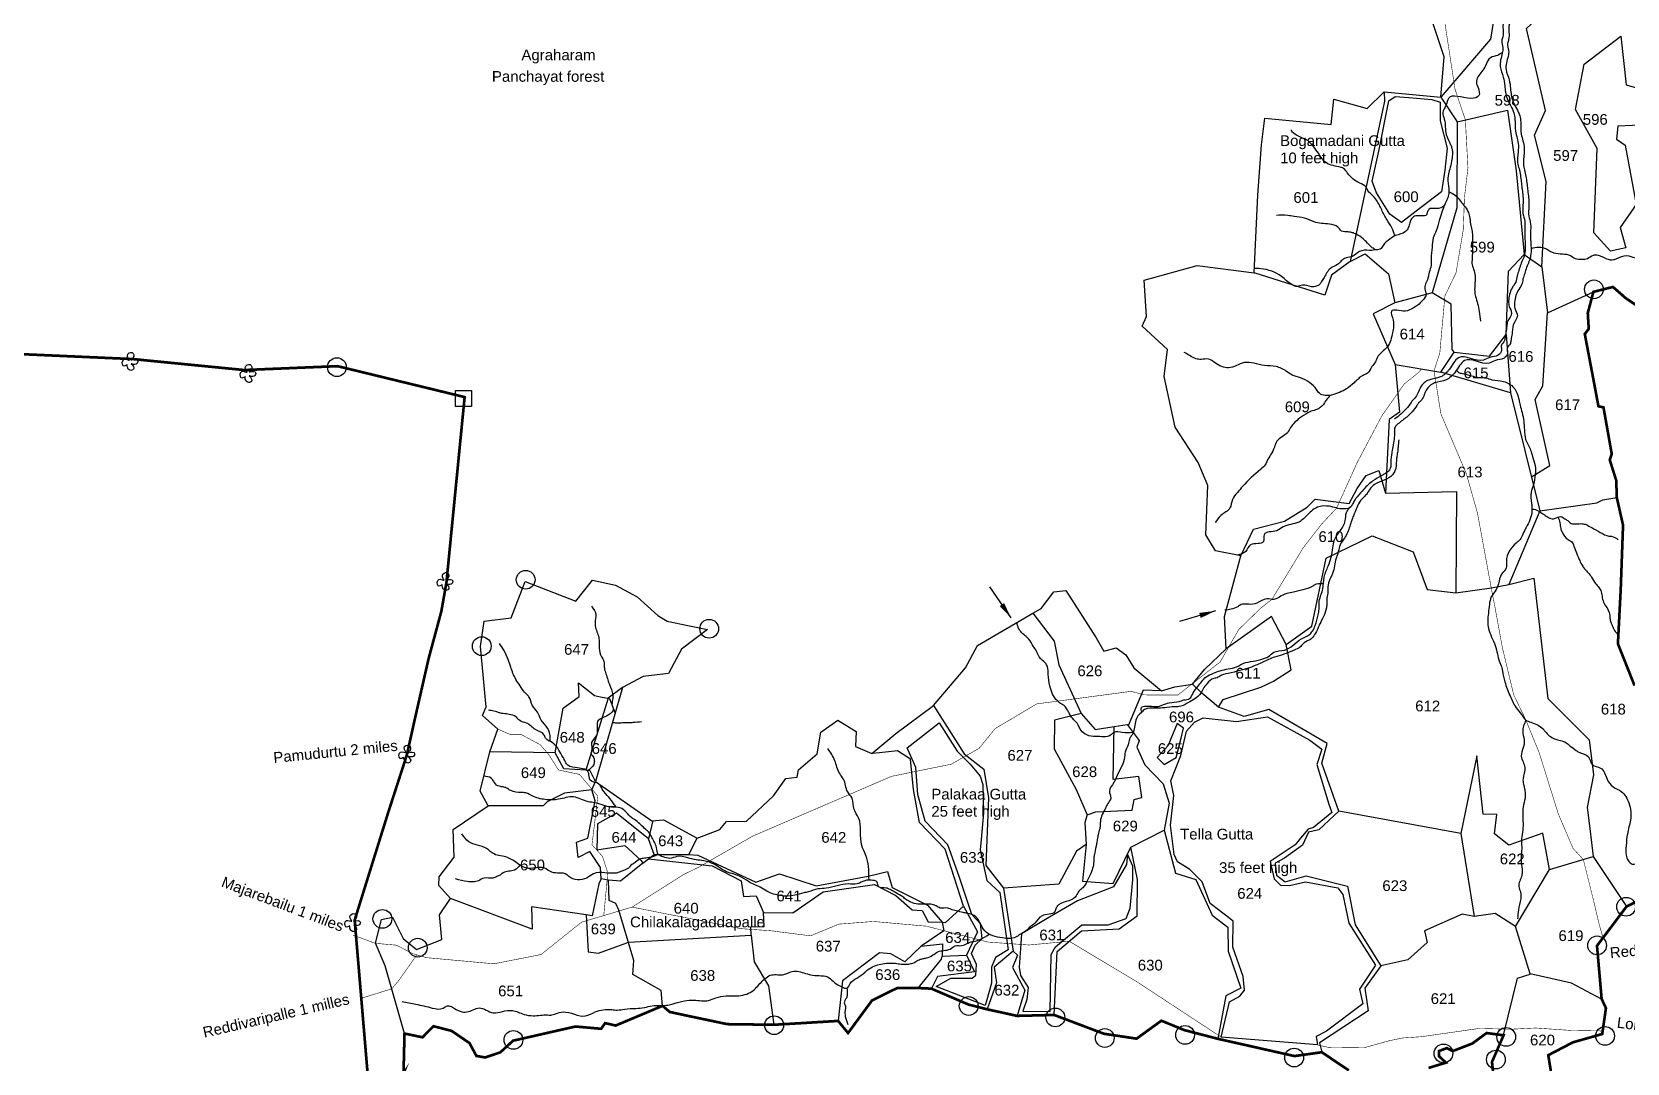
# Model space of a CAD drawing. Header units: feet. Extents: x 814082 to 825211, y 1573861 to 1581762.
# Drawn here: x 820739 to 823715, y 1575127 to 1577051 of the extents above; entities that cross this region are included whole.
import ezdxf
from ezdxf.enums import TextEntityAlignment as Align

# ---------------------------------------------------------------- set-up
doc = ezdxf.new("R2010")
doc.units = ezdxf.units.FT
doc.header["$LTSCALE"] = 15
doc.header["$MEASUREMENT"] = 0
doc.linetypes.add('HIDDEN2', pattern=[0.1875, 0.125, -0.0625])
for name, color, linetype in [('HILL', 223, 'Continuous'), ('PLOT', 7, 'Continuous'), ('PLOT NO', 7, 'Continuous'), ('ROADS', 6, 'HIDDEN2'), ('TANKS-STREAM', 4, 'Continuous'), ('VILLAGE STONES', 240, 'Continuous')]:
    doc.layers.add(name, color=color, linetype=linetype)
doc.layers.add('VILLAGE BOUNDRY', color=5, linetype='HIDDEN2', lineweight=100)
doc.styles.get("Standard").update_dxf_attribs({"font": 'arial.ttf'})
doc.linetypes.add('DOTS', pattern='A,1e-06,-3,["●",Standard,S=3,R=0,X=-1.25,Y=-1.25],-3', length=6.000001)
doc.dimstyles.get("Standard").update_dxf_attribs({"dimtxt": 0.18, "dimasz": 0.18, "dimexe": 0.18, "dimexo": 0.0625, "dimgap": 0.09, "dimtad": 0, "dimtih": 1, "dimtoh": 1, "dimdec": 4, "dimzin": 0, "dimdsep": 46, "dimtxsty": 'Standard', "dimcen": 0.09, "dimadec": 0, "dimazin": 0, "dimtfac": 1, "dimtdec": 4, "dimtofl": 0, "dimtmove": 0, "dimatfit": 3, "dimfxl": 1, "dimtolj": 1, "dimtzin": 0, "dimarcsym": 0})

msp = doc.modelspace()

# ---------------------------------------------------------------- linework, layer by layer
at = {"layer": 'HILL', "lineweight": -2}
for points in [[(823251.6, 1576828.4), (823270.5, 1576922.6), (823282.2, 1576930.9), (823307.7, 1576928.6), (823350.5, 1576924.7), (823366.2, 1576919.9), (823366, 1576885.2), (823379, 1576834.2), (823375, 1576792.9), (823368.7, 1576752.8), (823321.7, 1576716.9), (823294.1, 1576695.7), (823272.5, 1576711.3), (823247.5, 1576751), (823239.1, 1576772.6), (823251.6, 1576828.4)], [(822371.9, 1575715.2), (822431.7, 1575761.9), (822464.9, 1575709.2), (822489.4, 1575684.9), (822507.7, 1575662.2), (822512.6, 1575646.5), (822514.3, 1575593.8), (822509.9, 1575543.9), (822507.7, 1575524.7), (822520.6, 1575467.8), (822544.3, 1575445.2), (822554, 1575381.1), (822559.9, 1575338.2), (822536.6, 1575323.8), (822529.2, 1575306.1), (822529.2, 1575275.9), (822520.3, 1575245.2), (822517.2, 1575234.6), (822425.9, 1575270.1), (822453.1, 1575285.2), (822493, 1575285.2), (822499.7, 1575291.2), (822500.8, 1575310.8), (822491.9, 1575331.6), (822498.6, 1575347.1), (822511.8, 1575359.6), (822508.5, 1575386.9), (822492.4, 1575404.3), (822468.4, 1575474.8), (822447.3, 1575534.4), (822405, 1575578.3), (822391.3, 1575628.1), (822388.1, 1575678.5), (822371.9, 1575715.2)], [(822893, 1575746.1), (822907.5, 1575763.1), (822923.9, 1575771.2), (822986.4, 1575764.4), (823043.7, 1575773.3), (823123.3, 1575729.7), (823145.3, 1575713), (823136.3, 1575683.9), (823158.3, 1575609.9), (823163.9, 1575594.8), (823129.8, 1575566.6), (823119.6, 1575563.2), (823105.7, 1575546.5), (823095.8, 1575534.1), (823048.7, 1575502.8), (823056.4, 1575471), (823068.2, 1575458.9), (823084.9, 1575458), (823114.6, 1575465.1), (823175.4, 1575453.8), (823184.6, 1575441.7), (823195.5, 1575388.1), (823245.6, 1575309.9), (823215.9, 1575264.8), (823222.1, 1575237.7), (823154.3, 1575186.2), (823134.5, 1575176.4), (823137, 1575160.9), (822957.5, 1575175.4), (822973.4, 1575241.1), (822992.6, 1575251.6), (823001.3, 1575263.2), (822998.8, 1575288.8), (822979.3, 1575343.1), (822979.9, 1575391.6), (822965.7, 1575402.8), (822937.3, 1575425), (822921.8, 1575464.9), (822899.3, 1575488.2), (822875.8, 1575502.4), (822870.1, 1575516.3), (822862.8, 1575571.1), (822869, 1575626), (822863.7, 1575653.9), (822882.1, 1575700.8), (822893, 1575746.1)], [(822782.8, 1575516.9), (822781.1, 1575497.2), (822756.9, 1575456), (822689.3, 1575429.6), (822633.1, 1575396.5), (822585, 1575368.3), (822583.7, 1575349.7), (822580.4, 1575306), (822583, 1575290.1), (822597.6, 1575267.7), (822595.2, 1575245.4), (822587.6, 1575223.9), (822638.5, 1575223), (822640.4, 1575329.4), (822648.5, 1575343.8), (822697.3, 1575384.7), (822747, 1575384.7), (822780.1, 1575396.7), (822787.8, 1575416.1), (822792.7, 1575468.8), (822792.7, 1575494.3), (822782.8, 1575516.9)]]:
    msp.add_lwpolyline(points, dxfattribs=at)
at = {"layer": 'PLOT', "lineweight": -2}
for points in [[(823367.7, 1576929.3), (823373.9, 1577004.4), (823324.4, 1577152.9)], [(823556.1, 1576612.9), (823564.2, 1576772.2), (823542, 1576858.6), (823562.9, 1576904.2), (823527, 1577057.2), (823595.6, 1577121.3), (823481.1, 1577169.5), (823460.3, 1577037.6), (823367.7, 1576929.3)], [(823738.8, 1576876.9), (823697.8, 1576875), (823695, 1576851), (823711.6, 1576839.7), (823732, 1576729.2), (823702.1, 1576686.3), (823712.8, 1576648.5), (823684, 1576642.1), (823653.1, 1576676.4), (823658.8, 1576833.5), (823618.4, 1576906.4), (823634.6, 1576990.7), (823703.5, 1577042.9), (823713.5, 1576952.3), (823747.5, 1576942.4)], [(822994.4, 1576073.5), (822947.1, 1576082.6), (822928.9, 1576112.6), (822932.9, 1576204.8), (822914.7, 1576247.8), (822872, 1576313.7), (822851.4, 1576408), (822857.3, 1576458.8), (822810.3, 1576502), (822818, 1576520.1), (822814, 1576587.6), (822912.5, 1576615.1), (823019.1, 1576601.3), (823025.8, 1576746.2), (823032.6, 1576840.2), (823038.9, 1576890.1), (823162.5, 1576878.1), (823167.6, 1576925.6), (823230, 1576908.2), (823261.9, 1576939.2), (823367.7, 1576929.3), (823398.1, 1576883.5), (823492.1, 1576905), (823508.2, 1576791.6), (823522.9, 1576635.6), (823556.1, 1576612.9), (823566.7, 1576527), (823652.1, 1576566.1)], [(823261.9, 1576939.2), (823262.4, 1576921.8), (823198.5, 1576622.4), (823163.4, 1576596.9), (823151.1, 1576559.9), (823019.1, 1576601.3)], [(823398.1, 1576883.5), (823397.3, 1576722.7), (823351, 1576564.4)], [(823198.5, 1576622.4), (823226.5, 1576637.3), (823269.8, 1576599.5), (823281.7, 1576545.3), (823241.1, 1576524.9), (823282, 1576430.5), (823290.2, 1576341.6), (823270.8, 1576328.1), (823264.1, 1576190.3)], [(823489.1, 1576486.4), (823493.7, 1576604.7), (823522.9, 1576635.6)], [(823282, 1576430.5), (823367.5, 1576416.4), (823392.2, 1576453.8), (823388.4, 1576458.8), (823386.7, 1576543.1), (823351, 1576564.4), (823281.7, 1576545.3)], [(823536.5, 1576221), (823570.8, 1576242.3), (823543.5, 1576365.1), (823557.8, 1576390.7), (823566.7, 1576527)], [(823392.2, 1576453.8), (823458.3, 1576446.2), (823489.1, 1576486.4), (823497.2, 1576377.5), (823367.5, 1576416.4)], [(823497.2, 1576377.5), (823552.4, 1576157.7), (823658.6, 1576172.4), (823669.4, 1576178.2), (823695.8, 1576182.1)], [(822846.4, 1575821.5), (822871.3, 1575829.1), (822903.9, 1575833.8), (822926.4, 1575861.4), (822966.9, 1575900.2), (822963.8, 1575960), (822994.4, 1576073.5), (823017.6, 1576123.5), (823075.8, 1576138.2), (823118, 1576164), (823132.8, 1576179.2), (823196.2, 1576171.3), (823211.6, 1576198.9), (823227.9, 1576223.5), (823251.7, 1576232.8), (823264.1, 1576190.3), (823396.9, 1576193.8), (823395.7, 1576004.4), (823462.2, 1576013.9), (823494.6, 1576019.9), (823540.7, 1576031.8), (823566.8, 1575807.2), (823644.4, 1575729.9), (823652.4, 1575665), (823640.7, 1575603.8), (823645.4, 1575564.5), (823651.9, 1575512.6), (823714, 1575419.2)], [(823552.4, 1576157.7), (823494.6, 1576019.9)], [(823079.1, 1575908), (823126.7, 1575942.2), (823153.2, 1576069.1), (823239.1, 1576111.1), (823315.5, 1576081.1), (823341.9, 1576010.9), (823395.7, 1576004.4)], [(821433.8, 1575182.1), (821398, 1575308.5), (821379.6, 1575350.4), (821390.6, 1575394.9), (821411.3, 1575399.3), (821431.5, 1575359.3), (821456.2, 1575339.1), (821503.3, 1575357.3), (821498.9, 1575403.7), (821519.8, 1575434.2), (821498.1, 1575458.2), (821498.5, 1575474.2), (821526.3, 1575511.4), (821524.5, 1575563.1), (821589.6, 1575607.1), (821574.7, 1575634.4), (821593, 1575708), (821607.8, 1575750.2), (821579.6, 1575775.8), (821586.2, 1575791.7), (821575.3, 1575904.6), (821582.2, 1575951.4), (821632.9, 1575957.8), (821659.1, 1576025.4), (821753.2, 1575988.6), (821784.6, 1576028.2), (821827.6, 1576018.8), (821868.1, 1575997.2), (821906.5, 1575962.1), (821923.7, 1575951.6), (821965.4, 1575943), (821999.2, 1575936), (821950.8, 1575899.5), (821926.2, 1575853.6), (821879.3, 1575848.6), (821840.4, 1575828), (821790.1, 1575652.3), (821895.1, 1575579.2), (821916.9, 1575580.6), (821979.6, 1575546.4), (822022.3, 1575563), (822034.8, 1575577.5), (822071.8, 1575578.3), (822122.4, 1575625.7), (822145.6, 1575658.1), (822166.4, 1575660.3), (822168.9, 1575674.2), (822203.9, 1575703.8), (822210.3, 1575744.3), (822242.1, 1575766.8), (822276.4, 1575745.5), (822275.1, 1575717.4), (822305.6, 1575704.6), (822350.8, 1575742.2), (822420.6, 1575794.3), (822477.8, 1575704.1), (822514.9, 1575675.7), (822523.4, 1575621.8), (822520.1, 1575543.7), (822518.4, 1575495.6), (822551.4, 1575453.1), (822569.2, 1575335.8), (822577.7, 1575328.3), (822568.1, 1575305.6), (822591.4, 1575263.1), (822576.8, 1575215)], [(822606.2, 1575966.7), (822621.4, 1575975), (822645.6, 1576006.5), (822667.5, 1576008.6), (822724.2, 1575920.3), (822738.5, 1575895.5), (822761.8, 1575901.5), (822779.9, 1575888.6), (822794.9, 1575864.3), (822846.4, 1575821.5), (822811.8, 1575823.1), (822784.2, 1575756.1)], [(822420.6, 1575794.3), (822480.3, 1575864.6), (822503, 1575906.1), (822606.2, 1575966.7), (822645.9, 1575914.3), (822654.8, 1575870.2), (822696.3, 1575779.5), (822722.7, 1575749.1), (822758.1, 1575754.8), (822782.3, 1575758.7), (822804.5, 1575728.7), (822800.2, 1575716.5), (822815, 1575683.7), (822849.4, 1575647.8), (822860.6, 1575611.7), (822850.9, 1575561.5), (822872.6, 1575481.2), (822910, 1575469.4), (822940.9, 1575402.9), (822969.8, 1575380.4), (822970.8, 1575336), (822994.3, 1575267), (822966.4, 1575252.2), (822951.4, 1575172.2)], [(822952.3, 1575791.2), (822961.1, 1575805.3), (823031.3, 1575828.4), (823055.4, 1575839.3), (823088.1, 1575861), (823079.1, 1575908), (823051.5, 1575960), (822966.9, 1575900.2)], [(821714.8, 1575706.1), (821729.6, 1575789.3), (821759.6, 1575810.8), (821758.7, 1575836.8), (821788.1, 1575812.8), (821799.6, 1575810.5), (821816.2, 1575807.2), (821826.6, 1575779.8)], [(821840.4, 1575828), (821813.6, 1575807.7), (821771.9, 1575673.7)], [(823570.1, 1575488.1), (823557.8, 1575555.8), (823494.3, 1575533.5), (823467.4, 1575554.6), (823471.8, 1575590.7), (823446.6, 1575591.7), (823434.6, 1575700), (823404.7, 1575555.2), (823177.4, 1575597.3), (823145.1, 1575686.5), (823155.1, 1575723.2), (823046.2, 1575787), (823000.3, 1575773.6), (822952.3, 1575791.2), (822921.5, 1575817.3), (822903.9, 1575833.8)], [(822696.3, 1575779.5), (822646.7, 1575767.1), (822646, 1575713.3), (822687, 1575637.2), (822707.3, 1575590.4), (822723.8, 1575596), (822791.8, 1575599), (822795.1, 1575618.6), (822809.5, 1575622.5), (822804.1, 1575661.5), (822756, 1575656.4), (822758.1, 1575754.8)], [(822838.3, 1575697.4), (822850.9, 1575683.9), (822873.9, 1575697.1), (822882.8, 1575733.4), (822887.3, 1575751.6), (822875.3, 1575760.3), (822863.9, 1575732.1), (822858.9, 1575719.7), (822838.3, 1575697.4)], [(821790.1, 1575652.3), (821780.4, 1575672.1), (821771.9, 1575673.7), (821730.9, 1575675.9), (821714.8, 1575706.1), (821593, 1575708)], [(822214.9, 1575446.3), (822310.7, 1575460.1), (822350.3, 1575439.6), (822381, 1575412.7), (822399.4, 1575411.5), (822411.1, 1575390.2), (822437.1, 1575389.7), (822443.3, 1575389.2), (822476.5, 1575419.8), (822442.4, 1575525.9), (822394.4, 1575575.6), (822383.3, 1575637.4), (822378, 1575694.1), (822353.8, 1575709.9), (822320, 1575706), (822305.6, 1575704.6)], [(821783.5, 1575636.6), (821732.3, 1575630.5), (821700.2, 1575614.2), (821692.4, 1575606.9), (821589.6, 1575607.1)], [(821915.3, 1575233.8), (821912.6, 1575262.2), (821860.1, 1575292.2), (821861.8, 1575318.3), (821833.4, 1575412.2), (821828.2, 1575424.5), (821815.4, 1575430.3), (821814.6, 1575468.3), (821800.8, 1575470.8), (821799.3, 1575491.7), (821779.7, 1575521.6), (821757.9, 1575510.3), (821754.5, 1575539), (821775.7, 1575546.6), (821789.6, 1575616.4), (821783.5, 1575636.6), (821790.1, 1575652.3)], [(823177.4, 1575597.3), (823139.9, 1575562), (823120.5, 1575558.1), (823109.5, 1575533.3), (823076, 1575509.1), (823058.2, 1575500.1), (823061, 1575477.3), (823076.9, 1575465.4), (823116.1, 1575476.2), (823193.2, 1575456.8), (823207.3, 1575385.2), (823255.2, 1575308.3), (823225.6, 1575266.5), (823231.6, 1575224.7), (823141.2, 1575164.5), (823145.2, 1575147.2)], [(821897.4, 1575579.3), (821889.1, 1575545.7), (821829.2, 1575593.4), (821794.2, 1575573.2), (821792.7, 1575525.1), (821844.6, 1575533.2), (821875.3, 1575505.2), (821878.4, 1575499.8), (821837, 1575466.7), (821814.6, 1575468.3)], [(822707.3, 1575590.4), (822703.3, 1575576), (822705.8, 1575534.8), (822687.5, 1575522.3), (822654.8, 1575460.8), (822551.4, 1575453.1)], [(821878.4, 1575499.8), (821899.8, 1575516.1), (821889.1, 1575545.7)], [(821899.8, 1575516.1), (821964.5, 1575516.2), (821979.6, 1575546.4)], [(822645.7, 1575216.8), (822651.6, 1575335.1), (822696.7, 1575373.5), (822767.4, 1575377.3), (822800.6, 1575401.7), (822801.5, 1575469.4), (822789.1, 1575529.9), (822850.9, 1575561.5)], [(823404.7, 1575555.2), (823429.6, 1575400.3)], [(821889.1, 1575507.9), (822007.7, 1575494.8), (822062, 1575467), (822066.2, 1575437.8), (822089.9, 1575439.1), (822103.4, 1575407.9), (822158.5, 1575407.1), (822214.9, 1575446.3)], [(821964.5, 1575516.2), (821981, 1575515.2), (822089.5, 1575464.5), (822133.4, 1575480), (822201.9, 1575457.5), (822298.9, 1575476), (822334.9, 1575484.5), (822343.9, 1575454.7), (822409.5, 1575421.4), (822437.1, 1575389.7), (822440.3, 1575373.7), (822397.8, 1575345.2), (822367.1, 1575315.9), (822341.4, 1575330.9), (822320.1, 1575332.4), (822250.8, 1575280.4), (822242.9, 1575205.6)], [(822705.8, 1575534.8), (822698.9, 1575466.5), (822756, 1575461.8), (822789.1, 1575529.9)], [(823667.5, 1575246.5), (823611.4, 1575276.1), (823534.3, 1575293.3), (823506.7, 1575382.1), (823570.1, 1575488.1), (823651.9, 1575512.6)], [(821800.8, 1575470.8), (821796.2, 1575461.3), (821783.9, 1575401.6), (821773, 1575403.4), (821670.7, 1575418.6), (821672.2, 1575376.8), (821519.8, 1575434.2)], [(822476.5, 1575419.8), (822503, 1575371.9), (822482.2, 1575328.2), (822497.5, 1575297), (822428.3, 1575288.5), (822416.9, 1575265.8)], [(821773, 1575403.4), (821776.2, 1575334.8), (821796, 1575332), (821848.4, 1575351.5), (821851.5, 1575352.4), (822080.4, 1575365.7), (822080, 1575381.2), (822104.7, 1575381.8), (822103.4, 1575407.9)], [(823506.7, 1575382.1), (823468.6, 1575405.9), (823429.6, 1575400.3), (823407.4, 1575404.9), (823337.2, 1575373.7), (823341.9, 1575352), (823305.8, 1575319.7), (823255.2, 1575308.3)], [(822080.4, 1575365.7), (822086.5, 1575315.8), (822113.2, 1575270.8), (822123, 1575198.4)], [(822397.8, 1575345.2), (822437.4, 1575349.2), (822437.1, 1575326.3)], [(822569.2, 1575335.8), (822534.2, 1575306.1), (822538.6, 1575276.4), (822520.9, 1575227.3)], [(822392.5, 1575267), (822435.9, 1575320.6), (822437.1, 1575326.3), (822482.2, 1575328.2)], [(823484.5, 1575178.8), (823510.5, 1575285.5), (823534.4, 1575292.9)]]:
    msp.add_lwpolyline(points, dxfattribs=at)
at = {"layer": 'ROADS', "lineweight": -2, "ltscale": 10, "const_width": 1}
for points in [[(823374.4, 1577071.7), (823382.8, 1577016.9), (823393.9, 1576944.1), (823413.2, 1576887), (823418, 1576797.5), (823411.6, 1576742.9), (823409.2, 1576681.3), (823395.8, 1576601.6), (823375.1, 1576558.8), (823370.7, 1576510.5), (823365.5, 1576451.8), (823354.7, 1576418.5), (823367.6, 1576338.2), (823414.9, 1576227), (823435.8, 1576153.3), (823461.4, 1576013.8), (823468.5, 1575977.3), (823482.1, 1575903), (823503.3, 1575814.3), (823526.1, 1575767.1), (823551.2, 1575705.2), (823586.5, 1575592.2), (823614.1, 1575527.5), (823633.2, 1575506.9), (823653.3, 1575426.4), (823662.4, 1575387.7), (823670, 1575360.8)], [(823669.4, 1575186.9), (823611.4, 1575187.8), (823544.3, 1575192.4), (823498.4, 1575190.1), (823438.9, 1575191.6), (823330.9, 1575176.1), (823296.3, 1575173.8), (823271.1, 1575168.6), (823223.6, 1575155.4), (823157.7, 1575156.2), (823137, 1575160.9)]]:
    msp.add_lwpolyline(points, dxfattribs=at)
at = {"layer": 'ROADS', "linetype": 'DOTS', "lineweight": -2, "ltscale": 0.15, "const_width": 1}
for points in [[(821858.5, 1575418), (821955.1, 1575479.1), (821982.5, 1575492.4), (822083.6, 1575550.5), (822226.4, 1575612), (822342.6, 1575662), (822454, 1575684.7), (822506, 1575714.4), (822535.8, 1575751.1), (822613.5, 1575797.2), (822701.6, 1575808.9), (822789.2, 1575820.6), (822814.6, 1575814), (822876.7, 1575813.6), (822955.7, 1575875.6), (822990.2, 1575935.8), (823031.2, 1575975.7), (823052.3, 1575992.2), (823110.4, 1576088.1), (823144.8, 1576132.5), (823173, 1576162.7), (823211.5, 1576247.8), (823257.5, 1576334.9), (823299.3, 1576394.4), (823324.6, 1576414.6), (823331.7, 1576422.3), (823354.7, 1576418.5)], [(821805.6, 1575402.3), (821813.1, 1575481.6), (821803.3, 1575512.6), (821783.6, 1575534.3), (821790.2, 1575588.8), (821794.6, 1575625.2), (821760.1, 1575665.7), (821721.1, 1575673.9), (821702.9, 1575702.7), (821686.9, 1575721.1), (821652.4, 1575739.6), (821631.9, 1575739.8), (821607.8, 1575750.2)], [(822957.5, 1575175.4), (822802.1, 1575277.5), (822674.1, 1575354.3), (822598.9, 1575347.3), (822522.8, 1575352.7), (822407.6, 1575382.4), (822308.5, 1575391.2), (822244.1, 1575386.2), (822191.4, 1575364.4), (822116.2, 1575374), (822061.4, 1575377.8), (821858.5, 1575418), (821764.2, 1575389.9), (821688.6, 1575329.5), (821600.7, 1575312.2), (821475.3, 1575323.6), (821449.2, 1575331.1), (821418.6, 1575347), (821379.6, 1575350.4), (821337.7, 1575365.7)], [(821456.8, 1575328.9), (821423.1, 1575281), (821410.1, 1575265.5), (821353.1, 1575247.9)]]:
    msp.add_lwpolyline(points, dxfattribs=at)
at = {"layer": 'TANKS-STREAM', "lineweight": -2}
msp.add_open_spline([(823560.1, 1578008.1), (823556.6, 1578006.1), (823550.8, 1578002.8), (823551.7, 1577994.7), (823550.5, 1577987.6), (823548.9, 1577980.8), (823549.2, 1577973), (823549, 1577965.4), (823549.5, 1577956.4), (823552.8, 1577946.5), (823545.6, 1577936.8), (823550.2, 1577925.8), (823545.9, 1577912.9), (823546.8, 1577898), (823548, 1577879.3), (823550.4, 1577863.3), (823555, 1577850.9), (823556.2, 1577841.2), (823564.4, 1577829.9), (823563.7, 1577815.7), (823560.6, 1577803.4), (823558.7, 1577793.9), (823547, 1577783.5), (823544.4, 1577766.4), (823529.1, 1577751), (823517, 1577734.6), (823517.8, 1577715.4), (823516.3, 1577702.2), (823516.7, 1577689.2), (823514.5, 1577675.8), (823516, 1577662.9), (823510.6, 1577651.5), (823518.7, 1577647.7), (823517.2, 1577641.4), (823511.5, 1577633.7), (823515, 1577621.9), (823512.9, 1577611.3), (823520.2, 1577602.9), (823518.4, 1577588.9), (823516.3, 1577574.2), (823518.8, 1577561.2), (823526.7, 1577551.3), (823523, 1577539.8), (823525.9, 1577528.5), (823534.8, 1577507.8), (823525, 1577480.3), (823537.3, 1577460.9), (823541.6, 1577450.8), (823543.2, 1577442.5), (823549.6, 1577432.3), (823548.7, 1577420.6), (823551.9, 1577410.8), (823553.1, 1577403.8), (823555.6, 1577398.3), (823555.9, 1577391.7), (823557.2, 1577384.5), (823556.6, 1577376.4), (823555.5, 1577368.6), (823552.6, 1577358.7), (823550, 1577347.9), (823552, 1577337.9), (823552.1, 1577328.7), (823549.9, 1577319.7), (823546.8, 1577310.4), (823548.1, 1577298), (823544.2, 1577285.1), (823536.8, 1577275.2), (823530, 1577261.9), (823529.4, 1577246.4), (823522.7, 1577231.3), (823516.6, 1577220.2), (823516.3, 1577208.9), (823512.1, 1577200.6), (823510.1, 1577192.9), (823507.6, 1577179.6), (823502.1, 1577166.4), (823503.1, 1577152.8), (823504.3, 1577144.5), (823499, 1577132.1), (823498.4, 1577120.4), (823495.6, 1577107.6), (823493, 1577099), (823487.9, 1577090.7), (823488.7, 1577080.3), (823480.2, 1577065.8), (823486.2, 1577048.4), (823479.6, 1577033), (823484.1, 1577022.6), (823482.3, 1577010.3), (823478.5, 1576999.1), (823477.2, 1576983.6), (823484.8, 1576968.4), (823486.8, 1576948.2), (823489.2, 1576924.4), (823503.4, 1576906.2), (823506.5, 1576884.9), (823505, 1576868.8), (823510.1, 1576852.8), (823512.5, 1576840.5), (823511.7, 1576828.3), (823510.7, 1576817.7), (823510.2, 1576806.4), (823514.9, 1576791.7), (823517, 1576776), (823519.2, 1576755.5), (823521.8, 1576739.2), (823520, 1576722.3), (823520.4, 1576711), (823524.7, 1576699.6), (823524.1, 1576688.8), (823524.2, 1576675), (823524.2, 1576664.1), (823525, 1576651), (823525, 1576639.9), (823521.3, 1576627.6), (823516.1, 1576617.2), (823513.3, 1576606.2), (823509.2, 1576595.6), (823508.4, 1576583.3), (823499.5, 1576573.8), (823495.4, 1576561.3), (823493.4, 1576549.6), (823494.5, 1576537.7), (823502.9, 1576525.2), (823491.6, 1576513.8), (823490.4, 1576502.1), (823489.5, 1576492.2), (823487.5, 1576483.5), (823486.9, 1576473.4), (823477.9, 1576467.1), (823482.7, 1576456), (823473.7, 1576444.5), (823459.2, 1576445.6), (823437.4, 1576430.1), (823407.7, 1576454.4), (823390.6, 1576433.2), (823382.6, 1576419.4), (823367.5, 1576404.3), (823344.7, 1576404.3), (823326.6, 1576388.4), (823323.7, 1576371), (823314.6, 1576364.1), (823310.5, 1576356.7), (823303.1, 1576347.8), (823292.7, 1576337.1), (823284.9, 1576331.6), (823280.8, 1576328.4)], degree=3, knots=[0, 0, 0, 0, 10.873651, 17.983931, 21.993359, 32.900269, 38.570319, 45.374394, 55.615967, 65.885042, 74.415128, 88.355044, 97.2509, 114.361739, 132.71441, 153.714398, 162.460586, 172.302785, 182.535131, 203.04698, 211.396915, 221.211337, 231.125664, 256.465934, 268.900487, 296.028911, 313.984951, 324.953937, 335.837762, 353.184085, 364.52891, 376.47841, 381.968806, 385.37363, 393.919324, 410.357004, 419.118069, 424.03245, 441.988486, 457.351058, 469.550525, 480.584944, 492.733113, 502.447557, 515.218081, 559.50301, 577.717852, 581.85228, 592.513947, 602.912389, 616.677706, 626.164483, 634.031344, 637.7537, 644.184537, 653.455169, 659.822652, 668.187525, 677.057417, 690.815785, 700.719184, 707.396678, 718.435171, 728.231311, 736.498694, 755.325518, 766.621017, 773.732927, 799.747667, 811.441585, 823.260526, 837.23049, 844.081078, 851.026419, 861.132458, 884.712697, 892.520605, 901.747397, 909.392862, 932.03269, 936.585671, 948.653492, 958.929358, 964.661766, 978.947418, 1006.564505, 1014.12331, 1027.299526, 1037.836094, 1050.639309, 1063.056716, 1083.282078, 1099.697642, 1123.958756, 1153.777871, 1165.383285, 1187.979766, 1201.399881, 1215.253278, 1225.433487, 1237.871272, 1247.410548, 1258.827438, 1283.683265, 1294.885052, 1320.737334, 1332.837179, 1345.592022, 1354.15451, 1369.112929, 1377.380294, 1395.507726, 1401.875206, 1416.833625, 1428.409206, 1440.004837, 1451.671988, 1462.333655, 1474.060697, 1487.210441, 1499.791537, 1512.967752, 1522.591658, 1535.546924, 1552.340127, 1562.068784, 1570.70709, 1582.312521, 1588.798284, 1600.283902, 1608.857361, 1620.166755, 1636.613159, 1649.4445, 1696.018315, 1708.64546, 1723.976697, 1745.488881, 1768.032211, 1788.619873, 1812.132638, 1816.56249, 1822.325353, 1837.107872, 1851.271392, 1866.648196, 1866.648196, 1866.648196, 1866.648196], dxfattribs=at)
for points in [[(823571, 1578002.7), (823562.8, 1577995.6), (823562.3, 1577988.5), (823561.7, 1577984.5), (823560, 1577973.7), (823560, 1577968.1), (823560, 1577961.3), (823560.9, 1577951), (823562, 1577940.8), (823558.9, 1577932.9), (823559.7, 1577919), (823558.1, 1577910.2), (823557.7, 1577893.1), (823559.1, 1577874.8), (823562.9, 1577854.2), (823565.5, 1577845.8), (823567.9, 1577836.3), (823572.4, 1577827.1), (823573.4, 1577806.6), (823571.6, 1577798.5), (823568.7, 1577789.1), (823562.5, 1577781.4), (823551.5, 1577758.5), (823543.5, 1577749), (823529.6, 1577725.7), (823528.2, 1577707.8), (823527.4, 1577696.9), (823527.2, 1577686), (823526, 1577668.7), (823525.6, 1577657.3), (823525, 1577645.4), (823528.8, 1577641.4), (823528.4, 1577638), (823524.8, 1577630.3), (823524.8, 1577613.9), (823525.2, 1577605.1), (823527.8, 1577600.9), (823529.2, 1577583), (823528, 1577567.7), (823530.8, 1577555.8), (823535.6, 1577545.9), (823535, 1577533.7), (823536.7, 1577524.2), (823540.7, 1577512.1), (823542.4, 1577467.8), (823550, 1577451.3), (823551.6, 1577447.5), (823554.8, 1577437.3), (823558.9, 1577427.7), (823560.5, 1577414.1), (823562.7, 1577404.9), (823564.6, 1577397.2), (823565.9, 1577393.7), (823566.9, 1577387.4), (823567.8, 1577378.1), (823567.5, 1577371.8), (823566.2, 1577363.5), (823564, 1577354.9), (823561.8, 1577341.4), (823562.7, 1577331.5), (823562.7, 1577324.8), (823560.5, 1577314), (823558.3, 1577304.5), (823558.3, 1577296.2), (823553.2, 1577278.1), (823547.1, 1577268.5), (823543.9, 1577262.2), (823537.9, 1577236.9), (823533.4, 1577226.1), (823528.7, 1577215.3), (823525.8, 1577201.6), (823523.2, 1577195.2), (823521.3, 1577188.5), (823519.1, 1577178.7), (823513.6, 1577155.7), (823514, 1577147.9), (823514.3, 1577138.7), (823512.1, 1577131.4), (823508, 1577109.2), (823507, 1577104.7), (823503.2, 1577093.3), (823499.4, 1577083.7), (823499, 1577078), (823494.9, 1577064.3), (823493.9, 1577036.7), (823492, 1577029.4), (823493.9, 1577016.4), (823493, 1577005.9), (823489.8, 1576993.5), (823489.2, 1576981.1), (823494.9, 1576961.7), (823497.4, 1576945.5), (823501.9, 1576921.6), (823514.6, 1576894.6), (823516.5, 1576883.2), (823517.5, 1576860.6), (823520.7, 1576847.6), (823522.9, 1576833.9), (823522.6, 1576823.7), (823521.6, 1576811.3), (823521.6, 1576801.8), (823524.2, 1576790.7), (823528.3, 1576766.2), (823529.6, 1576755), (823531.8, 1576729.3), (823531.2, 1576717.2), (823532.2, 1576704.5), (823534.4, 1576696.2), (823535, 1576681.3), (823535, 1576673), (823535.3, 1576654.9), (823535.7, 1576648.5), (823535, 1576633.6), (823531.8, 1576622.4), (823527.4, 1576611.7), (823523.9, 1576600.6), (823520.7, 1576590.4), (823518.1, 1576579), (823511.1, 1576567.9), (823506.7, 1576556.1), (823504.8, 1576543.1), (823506, 1576533.5), (823510.2, 1576521.2), (823503.2, 1576506), (823501.2, 1576496.4), (823500.3, 1576487.9), (823498.4, 1576476.4), (823497.1, 1576470), (823491, 1576460.3), (823491.7, 1576451.7), (823485.3, 1576442.4), (823469.4, 1576438.2), (823457.6, 1576433.2), (823411.3, 1576437.7), (823402.5, 1576428.6), (823393.9, 1576416), (823377.6, 1576401.9), (823355.8, 1576396.1), (823340.3, 1576382.6), (823329.3, 1576361.9), (823326, 1576358.9), (823322.7, 1576354.1), (823313.7, 1576342.4), (823303.7, 1576332.4), (823287.4, 1576319.6), (823281.1, 1576311.6), (823280.9, 1576304.4), (823280.9, 1576297.9), (823276.6, 1576270), (823275.1, 1576260.4), (823274.3, 1576251.7), (823274.3, 1576244.2), (823272.8, 1576236.2), (823257.3, 1576223.4), (823240.8, 1576213.4), (823223.5, 1576197.9), (823211.4, 1576183.7), (823207.4, 1576178.4), (823203.4, 1576171.2), (823199.4, 1576164.9), (823186.6, 1576160.9), (823159, 1576165.9), (823140, 1576165.1), (823118.7, 1576150.1), (823102.4, 1576136.4), (823073.1, 1576127.4), (823061.2, 1576120.3), (823037.7, 1576112.8), (823036.4, 1576100.5), (823012.4, 1576093.8), (823003.3, 1576081.8), (822987.5, 1576074.8)], [(823482.6, 1577013.4), (823473.4, 1577007.4), (823460, 1577003), (823450.9, 1576987.9), (823443.8, 1576977.4), (823433.7, 1576956.9), (823437.4, 1576945.8), (823438.4, 1576932.3), (823423.5, 1576927.1), (823381.7, 1576927.1), (823377.3, 1576914.8), (823370.9, 1576900.2), (823373.9, 1576888), (823377.3, 1576859.9), (823385.7, 1576840.7), (823388.1, 1576833.9), (823387.4, 1576810), (823384, 1576794.9), (823381, 1576782.7), (823381.3, 1576744.8), (823375.6, 1576731), (823369.2, 1576714.5), (823364.1, 1576699), (823358.7, 1576680.1), (823353.3, 1576666.6), (823351, 1576649.3), (823349.3, 1576628), (823348.6, 1576611.9), (823344.9, 1576599.4), (823343.2, 1576591.3), (823337.5, 1576570.8), (823340.1, 1576561.4), (823333.1, 1576550), (823324.6, 1576541.3), (823315.5, 1576535.9), (823301, 1576530.2), (823275.1, 1576530.2), (823278.4, 1576513), (823277.4, 1576490.1), (823267.7, 1576463.5), (823249, 1576444), (823245.3, 1576435.3), (823238.9, 1576426.5), (823230.5, 1576414.1), (823218.4, 1576408), (823212.3, 1576402.6), (823205.5, 1576396.5), (823191.4, 1576385.1), (823178.2, 1576378.4), (823163.7, 1576373.3), (823140.8, 1576377), (823135.7, 1576383.7), (823105.6, 1576405.4), (823090.1, 1576410.8), (823079.7, 1576417.5), (823060.1, 1576426.6), (823038.2, 1576428.6), (823000.4, 1576434), (822971.1, 1576424.2), (822958.6, 1576426.6), (822946.1, 1576433.7), (822934.3, 1576440.4), (822920.1, 1576440.1), (822910.4, 1576441.1), (822899.9, 1576446.5), (822888.8, 1576453.2)], [(823282, 1576670.8), (823276.1, 1576685.3), (823266.9, 1576700.8), (823261.6, 1576709.7), (823252.7, 1576728.5), (823247.1, 1576737.4), (823240.1, 1576746), (823231.2, 1576754.9), (823228.1, 1576761.3), (823216, 1576769.1), (823193.5, 1576787.3), (823185.9, 1576796.2), (823177, 1576799.3), (823151.2, 1576808.6), (823138.9, 1576825.1), (823129.7, 1576837), (823120.4, 1576847.2), (823105.6, 1576854.8), (823092, 1576863), (823087.4, 1576868.6)], [(823375.5, 1576730.7), (823374, 1576727.4), (823357.9, 1576721.6), (823345.3, 1576720), (823342, 1576713.4), (823341, 1576710.4), (823330.8, 1576707.8), (823320.8, 1576707.8), (823312.9, 1576702.5), (823309.3, 1576694.6), (823306.6, 1576686), (823301.3, 1576678.4), (823282.8, 1576671.1), (823272.6, 1576664.8), (823259.7, 1576652.8), (823254.4, 1576645.8), (823243.5, 1576644.2), (823238.5, 1576643.5), (823220, 1576642.9), (823211.7, 1576638.6), (823200.5, 1576631.6), (823187.6, 1576628.3), (823181.7, 1576623.7), (823174.4, 1576617.1), (823161.5, 1576609.9), (823149.6, 1576593), (823144.6, 1576585.4), (823141.3, 1576579.5), (823135.1, 1576576.5), (823125.8, 1576575.5), (823109.6, 1576578.8), (823099.5, 1576576.1), (823090.1, 1576579), (823070, 1576594.7), (823031.6, 1576609.2), (823019.5, 1576609.7)], [(823382.3, 1576753.2), (823386.5, 1576751.1), (823397.4, 1576743.8), (823402, 1576738), (823418, 1576716.3), (823421.1, 1576706.5), (823422.7, 1576692.9), (823425.1, 1576681.6), (823426.4, 1576670.7), (823426.4, 1576661.3), (823426.4, 1576647.9), (823425.9, 1576629), (823425.9, 1576616.7), (823429.6, 1576605.6), (823430.9, 1576579.7), (823430.6, 1576567.4), (823432.2, 1576557.4), (823436.1, 1576544.3), (823438.8, 1576529.4), (823441.6, 1576511.3)], [(823246.2, 1576644.3), (823239.5, 1576648.5), (823227.9, 1576660), (823222.3, 1576665), (823209.4, 1576673.7), (823202.5, 1576676.5), (823194.5, 1576677.8), (823182.3, 1576679.5), (823175.4, 1576686.8), (823159.8, 1576692.4), (823130.8, 1576696.7), (823112.8, 1576703.7), (823094, 1576706.6), (823081.7, 1576708.6), (823060.6, 1576708.6)], [(823535.7, 1576647.1), (823550.6, 1576649.7), (823564.3, 1576646.4), (823572.3, 1576641.6), (823578.4, 1576638.9), (823609.2, 1576633.7), (823617.9, 1576628.4), (823630.7, 1576626.9), (823640.8, 1576628.4), (823652, 1576634.6), (823658.5, 1576635), (823676.5, 1576627.9), (823689.8, 1576626.2), (823695.8, 1576628.4), (823714.1, 1576633.8), (823729.8, 1576629.7), (823734.5, 1576628.9), (823745.7, 1576630), (823773.9, 1576627.1), (823782.2, 1576618.5), (823807.9, 1576613.3), (823827.9, 1576607.2)], [(823396.8, 1576420.1), (823400.6, 1576415.8), (823407.3, 1576413.9), (823427.6, 1576408.5), (823438.7, 1576406.3), (823451.4, 1576405.4), (823462.8, 1576402.2), (823484.4, 1576398.7), (823503.7, 1576387), (823509.1, 1576377.5), (823513.3, 1576364.2), (823515.2, 1576354.7), (823519, 1576340.7), (823523.4, 1576308.5), (823525.7, 1576290.7), (823530.1, 1576280.6), (823534.9, 1576270.8), (823538.4, 1576259), (823543.4, 1576241.9), (823543.5, 1576225.3), (823540.3, 1576206), (823535.8, 1576192), (823536.8, 1576171.4), (823537.4, 1576163.5), (823537.4, 1576156.2), (823526.6, 1576126.2), (823520.3, 1576113.6), (823515.2, 1576103.7), (823508.2, 1576097.4), (823489.8, 1576063.5), (823489.5, 1576050.9), (823480.6, 1576039.1), (823474.9, 1576021.4), (823468.8, 1576007.7), (823461.5, 1575996.7), (823458, 1575982.7), (823456.1, 1575966.5), (823456.2, 1575937.8), (823462.2, 1575922), (823468.9, 1575906.1), (823473, 1575890.3), (823476.8, 1575875.7), (823479.6, 1575869.7), (823482.2, 1575858.6), (823486.9, 1575838.3), (823496.5, 1575812.3), (823507.9, 1575790.1), (823517.8, 1575777.5), (823525.7, 1575767.3), (823535.5, 1575762.9), (823558.1, 1575750.5), (823561.9, 1575745.8), (823579.3, 1575732.1), (823601.2, 1575724.8), (823608.9, 1575718.5), (823620, 1575710.3), (823624.7, 1575707.1), (823643.1, 1575698.2), (823650.1, 1575683.6), (823665.5, 1575677.4), (823677.6, 1575656.8), (823689, 1575642.5), (823704.2, 1575633.6), (823718.2, 1575612.4), (823722, 1575595.9), (823721.4, 1575580.4), (823715.4, 1575554.8), (823713.1, 1575532.3), (823713.1, 1575515.2), (823724.6, 1575498.4), (823739.2, 1575500.6), (823750, 1575501.9), (823772.5, 1575507.2)], [(823161.1, 1576372.8), (823153.4, 1576364), (823146.4, 1576353.8), (823143.1, 1576351.1), (823138.8, 1576347.9), (823128, 1576344.1), (823119.4, 1576340.3), (823103.8, 1576330.1), (823087.1, 1576312.9), (823081.1, 1576303.2), (823061.7, 1576287.6), (823056.9, 1576276.2), (823049.9, 1576262.2), (823043.4, 1576250.9), (823039.6, 1576243.4), (823031, 1576234.8), (822997.6, 1576203), (822987.9, 1576191.7), (822978.6, 1576178.5), (822973.8, 1576162.8), (822957.1, 1576148.8), (822946.3, 1576135.4)], [(823289, 1576290.2), (823287.5, 1576276.5), (823286.9, 1576268.6), (823285.5, 1576259.7), (823284.6, 1576251.2), (823281.9, 1576232), (823277.4, 1576224.6), (823243.8, 1576206.4), (823234.9, 1576197.7), (823230.9, 1576191.4), (823225.7, 1576185), (823217.8, 1576176.7), (823210.7, 1576163.2), (823204.3, 1576148.1), (823201.1, 1576139.8), (823197.6, 1576128.5), (823187.4, 1576106.4), (823179.5, 1576093.7), (823177.8, 1576088.3), (823173.9, 1576074.4), (823172, 1576069), (823165.5, 1576040.7), (823162.3, 1576033.7), (823157, 1576019), (823156.7, 1576006.4), (823154.9, 1575994.7), (823154.9, 1575985.3), (823153.8, 1575976.5), (823148.4, 1575960.1), (823141.7, 1575946.6), (823137.9, 1575937.8), (823132, 1575926.4), (823124.7, 1575918.2), (823112.3, 1575911.1), (823105.9, 1575904.4), (823092.4, 1575897.1), (823074.2, 1575889.7), (823057.1, 1575884.5), (823035.4, 1575875.1), (823014, 1575866), (822970.5, 1575854.2), (822954.2, 1575848.4), (822951.9, 1575846.8), (822943.6, 1575844.5), (822931.5, 1575835.5), (822923.8, 1575825.1), (822921.4, 1575820.4), (822911.1, 1575808.8), (822899, 1575801.3), (822894, 1575798.3), (822878.4, 1575792.1), (822870.9, 1575791.8), (822852.2, 1575790.1), (822835.7, 1575789), (822814.5, 1575786.5), (822808, 1575780.6), (822800.8, 1575772.5), (822797, 1575760.4), (822794.7, 1575747.4), (822789.7, 1575737.3), (822786.4, 1575731.7), (822784.2, 1575721.1), (822778.3, 1575707.3), (822777.6, 1575701.8), (822774.2, 1575685.2), (822765.4, 1575667.9), (822757.6, 1575650.3), (822749, 1575634.1), (822751.4, 1575621.8), (822746.1, 1575611.1), (822741.7, 1575602.7), (822732.2, 1575578.6), (822732, 1575571.7), (822730.9, 1575564.2), (822728, 1575553), (822726.5, 1575544.1), (822724.9, 1575535.9), (822721.6, 1575519), (822720.2, 1575510.9), (822719.6, 1575500.1), (822716.8, 1575487.7), (822714.4, 1575480.7), (822707.1, 1575465.9), (822699.2, 1575453.9), (822692.2, 1575448), (822687.2, 1575439.1), (822673.3, 1575429.7), (822654, 1575422.1), (822650, 1575416.6), (822647, 1575409.3), (822623.3, 1575401.9), (822610, 1575387.9), (822601, 1575381.2), (822594.8, 1575374.9), (822582.2, 1575366.6), (822574.2, 1575361.8), (822549.4, 1575360.4), (822516.7, 1575373.5), (822496.7, 1575402.3), (822483.9, 1575406.3), (822476.3, 1575407.8), (822463.4, 1575410.9), (822452.9, 1575414), (822447.7, 1575416.1), (822433.2, 1575416.2), (822425.6, 1575420.5), (822405.4, 1575423.5), (822378.7, 1575426.9), (822370.7, 1575431.7), (822363.3, 1575436.9), (822339.8, 1575450.7), (822332.7, 1575453.5), (822318.6, 1575456), (822315.7, 1575464.7), (822304.4, 1575468.1), (822295.6, 1575468.1), (822282.9, 1575462.9), (822278.5, 1575461.2), (822261.9, 1575461.2), (822220.4, 1575453.1), (822205.3, 1575451.8), (822187.6, 1575446.6), (822178.6, 1575444.4), (822161.8, 1575440), (822110, 1575447.7), (822097.4, 1575455), (822086.1, 1575459.9), (822075.8, 1575465.5), (822059, 1575475.7), (822031.5, 1575485.4), (822013.1, 1575497.2), (821992, 1575504.3), (821977.9, 1575506.3), (821962.4, 1575509.9), (821941.9, 1575512.3), (821929, 1575509), (821916.2, 1575511.9), (821907.5, 1575516.1), (821904, 1575529.3), (821900, 1575539.1), (821895.2, 1575548), (821888.9, 1575558.4), (821881.8, 1575564.9), (821863.1, 1575581.3), (821857.9, 1575584.8), (821836.1, 1575603.3), (821820.1, 1575604.6), (821788.9, 1575612.8), (821776.4, 1575614.7), (821749.3, 1575623.5), (821721, 1575619.1), (821699.5, 1575618.4), (821674.4, 1575624.4), (821660, 1575631.1), (821651.4, 1575632), (821631.9, 1575635.3), (821624.3, 1575640.2), (821617.5, 1575642.2), (821608.1, 1575644.2), (821600.1, 1575652.9), (821595.4, 1575658.7), (821581.6, 1575662.1)], [(822809.4, 1575782.1), (822808.8, 1575790.2), (822816.8, 1575793.2), (822836.7, 1575792.1), (822860.8, 1575799.3), (822879, 1575801.7), (822888.1, 1575804.5), (822898.6, 1575807.3), (822905.5, 1575818), (822914.1, 1575829.6), (822929.4, 1575847.5), (822943.2, 1575854.4), (822955.6, 1575859.1), (822986, 1575866.5), (823003.2, 1575874.2), (823021.7, 1575877.5), (823031.3, 1575880.3), (823046, 1575885.8), (823055.7, 1575893.5), (823075.5, 1575897.5), (823107.2, 1575918.5), (823122.4, 1575926.8), (823128.2, 1575933.1), (823132.9, 1575943.6), (823138.7, 1575963.2), (823140.1, 1575974.2), (823140.7, 1575989.1), (823147.3, 1576012), (823149.8, 1576033.5), (823157.3, 1576054.2), (823166.1, 1576088.7), (823168.6, 1576102.2), (823189.1, 1576138.6), (823191.3, 1576154.3), (823197.1, 1576163.2)], [(823537.5, 1576160.3), (823541.4, 1576160.3), (823551.7, 1576156), (823568.4, 1576145), (823577.5, 1576142.5), (823591.5, 1576146.7), (823598.5, 1576142.5), (823604.1, 1576139.4), (823610.7, 1576134.1), (823619.8, 1576133.1), (823631, 1576133.4), (823638.4, 1576131.7), (823648.9, 1576126.1), (823665, 1576117.3), (823681.1, 1576110.3), (823685.6, 1576110), (823698.6, 1576103.4)], [(823586.2, 1576145.8), (823589.4, 1576135.2), (823591.1, 1576124.3), (823593.6, 1576118), (823604.8, 1576103.7), (823611.8, 1576099.5), (823615.6, 1576091.5), (823620.5, 1576078.9), (823626.5, 1576064.5), (823631, 1576055.8), (823635.6, 1576049.5), (823648.6, 1576033.9), (823656.3, 1576021.6), (823662.3, 1576014.3), (823666.8, 1576006.6), (823668.6, 1575995.1), (823672.4, 1575984.6), (823681.5, 1575967.8), (823682.9, 1575957), (823684.3, 1575949.6), (823687.1, 1575943.7), (823691.3, 1575934.2), (823698.7, 1575926.8)], [(823148.5, 1576021.4), (823131, 1576018.6), (823128.8, 1576017), (823123.7, 1576014.3), (823105, 1576008.8), (823095.2, 1576006.4), (823083.5, 1576004), (823069.5, 1575998.6), (823056.1, 1575992.2), (823042.5, 1575993.4), (823024.1, 1575985.1), (823009.2, 1575983), (822994.6, 1575982.4), (822988.6, 1575978.6), (822976.2, 1575973.9), (822964.5, 1575971.9)], [(821782.5, 1575979.5), (821791.1, 1575963.6), (821789.3, 1575948.8), (821791.1, 1575937.2), (821794.8, 1575926.7), (821796.9, 1575915.9), (821796.9, 1575901.4), (821801.6, 1575885.1), (821805.6, 1575876.8), (821806.7, 1575863.1), (821809.7, 1575853.4), (821813.3, 1575841.9), (821816.2, 1575833.2), (821822.3, 1575814.3), (821822, 1575804.6), (821821.4, 1575793.5), (821823.2, 1575788.7), (821813.6, 1575776.1), (821794.1, 1575764.1), (821792, 1575738.4), (821782.9, 1575724.9), (821782.9, 1575709.3), (821781.5, 1575704.5), (821784.7, 1575700.3), (821787.9, 1575692.3), (821787.2, 1575684.4), (821775, 1575672.3)], [(822793.3, 1575743.8), (822773, 1575743.8), (822757.9, 1575744.1), (822751.1, 1575738.6), (822724.4, 1575736.6), (822719.6, 1575736.6), (822702.9, 1575741.4), (822694.6, 1575750.2), (822691, 1575757.7), (822679.9, 1575770.4), (822674.7, 1575778.8), (822671.1, 1575785.1), (822666.7, 1575792.3), (822657.6, 1575798.2), (822652, 1575802.6), (822638, 1575830.7), (822634.9, 1575852.2), (822633.3, 1575866.5), (822629.7, 1575873.2), (822618.1, 1575884.7), (822613, 1575895.5), (822607, 1575905), (822599, 1575917.7), (822591.9, 1575924.5), (822583.9, 1575932), (822579.6, 1575938), (822576.8, 1575949.4)], [(821705.3, 1575727.1), (821705.8, 1575733.7), (821700.7, 1575751.8), (821689.1, 1575767), (821681.9, 1575781.8), (821672.8, 1575793.7), (821665.9, 1575810.4), (821662, 1575814.7), (821658, 1575819), (821649.6, 1575831), (821641.7, 1575842.9), (821631.9, 1575866), (821627.2, 1575880.1), (821619.2, 1575897.4), (821610.9, 1575909.7)], [(821828.4, 1575604.4), (821823.8, 1575611.4), (821815.1, 1575622.9), (821802.8, 1575638), (821795.7, 1575648.5), (821779.7, 1575655.5), (821778.7, 1575658.5), (821776.6, 1575670.1), (821752, 1575678.3), (821735.8, 1575685.5), (821732, 1575693.7), (821727.4, 1575701.1), (821709.4, 1575725.1), (821696.8, 1575733.1), (821694, 1575739.7), (821678.1, 1575749.2), (821661.6, 1575761.5), (821648.8, 1575765.9), (821641.6, 1575773.3), (821629.1, 1575777.4), (821624.2, 1575778.4), (821611.9, 1575780.2), (821606, 1575782.3), (821595.4, 1575784.6), (821590.8, 1575785.6)], [(821821.6, 1575762.3), (821828.5, 1575762.1), (821837.9, 1575762.1), (821843, 1575762.5), (821853.1, 1575762.5), (821860.3, 1575762.8), (821876.3, 1575764.3)], [(823526.1, 1575767.1), (823520.3, 1575745.2), (823522.6, 1575730.9), (823522.6, 1575722), (823521.3, 1575715.9), (823517.6, 1575699.8), (823524.3, 1575678.6), (823520.8, 1575657.4), (823521.6, 1575647.1), (823525, 1575625.1), (823521.8, 1575608.8), (823520.3, 1575594.5), (823520.3, 1575561.7), (823517.9, 1575545.2), (823518.3, 1575530.4), (823517.3, 1575500), (823519.3, 1575485.2), (823518.3, 1575476.5), (823514.6, 1575466.7), (823512.9, 1575456.5), (823516.1, 1575445.7), (823516.4, 1575433.6), (823512.1, 1575412.6), (823510.7, 1575395.9)], [(822300.5, 1575468.3), (822299.4, 1575493.7), (822294.6, 1575514.5), (822286.9, 1575533.1), (822281, 1575584.4), (822272.7, 1575600.3), (822268.8, 1575621.3), (822260.8, 1575632.9), (822252.9, 1575656.9), (822245.8, 1575667.1), (822236.7, 1575691.2), (822223.6, 1575713.8)], [(821907.5, 1575516.1), (821893.1, 1575511), (821881.4, 1575509.2), (821872.9, 1575507.4), (821861.7, 1575499.5), (821854.9, 1575494.5), (821853.8, 1575492.7), (821849.2, 1575489.5), (821829.5, 1575481.6), (821786.5, 1575480.2), (821773.9, 1575472.3), (821740.6, 1575474.8), (821736.7, 1575478.4), (821708.4, 1575483.1), (821694.7, 1575490.9), (821665, 1575490.2), (821625.9, 1575510.6), (821600.9, 1575517.1), (821586.9, 1575527.1), (821553.6, 1575540), (821540.7, 1575554.6)], [(821649.2, 1575496.4), (821639.2, 1575487), (821617.7, 1575482), (821612, 1575477.7), (821605.9, 1575474.8), (821598.7, 1575472.3), (821582.2, 1575472), (821571.8, 1575467.3), (821561.8, 1575465.2), (821551, 1575465.5), (821529.2, 1575470.5)], [(821429.2, 1575241.7), (821454.9, 1575236.9), (821485.6, 1575229.7), (821505.7, 1575229.4), (821514.1, 1575234), (821523.2, 1575231.1), (821537.6, 1575223.7), (821550.3, 1575222.3), (821573.1, 1575229.9), (821599.3, 1575220.8), (821616.5, 1575223.2), (821635, 1575225.1), (821656.8, 1575217.9), (821673.9, 1575215.3), (821700.7, 1575216.7), (821706.7, 1575216.5), (821715.6, 1575219.1), (821729.7, 1575222.5), (821771.7, 1575215.1), (821789.4, 1575222.3), (821820.6, 1575226.8), (821830.5, 1575225.8), (821844.6, 1575227.8), (821865.5, 1575229), (821881.5, 1575230.6), (821895.9, 1575234), (821925.4, 1575235.2), (821935.3, 1575237.6), (821956.1, 1575243.3), (821974.1, 1575244.5), (822001.2, 1575243.8), (822014.8, 1575248.6), (822034, 1575252.2), (822054.2, 1575252.4), (822082, 1575260.6), (822099, 1575277.6), (822119.2, 1575291.5), (822141.6, 1575292.3), (822156.9, 1575297.8), (822182.3, 1575294.2), (822195.3, 1575290.9), (822226.2, 1575286.1), (822236.1, 1575277.2), (822249.6, 1575269), (822259.3, 1575266.9), (822265.3, 1575275.3), (822277.8, 1575285.6), (822293.1, 1575296.6), (822295.3, 1575298.6), (822306.8, 1575306.3), (822332.9, 1575313.2), (822349.7, 1575313.2), (822360.2, 1575311.6), (822378.5, 1575312.5), (822385.9, 1575315.1), (822394.1, 1575319.9), (822401.7, 1575321.9), (822408, 1575323.3), (822419, 1575328.1), (822428.8, 1575334.6), (822451.9, 1575339.8), (822461.5, 1575345.6), (822473.2, 1575346.1), (822483.5, 1575350.1), (822491, 1575353), (822501.3, 1575355.2), (822507, 1575357.3), (822524.7, 1575367.2)], [(822259.2, 1575266.9), (822259.7, 1575261.8), (822259.9, 1575254.4), (822258.2, 1575248.2), (822254.2, 1575239.3), (822256.7, 1575232.6), (822255.7, 1575224.8), (822256.3, 1575214), (822258.6, 1575206.4), (822261.2, 1575198.8)]]:
    msp.add_spline(points, degree=3, dxfattribs=at)
at = {"layer": 'VILLAGE BOUNDRY', "lineweight": -2, "ltscale": 25, "const_width": 5}
for points in [[(823759, 1576523.3), (823713.1, 1576553.7), (823688.6, 1576575.2), (823652.1, 1576566.1), (823641.6, 1576526.5), (823643.4, 1576497), (823636, 1576487.5), (823650.6, 1576410.5), (823661.5, 1576352.6), (823670.9, 1576350.5), (823686.3, 1576263.7), (823682.6, 1576252.5), (823694.7, 1576214.2), (823695.8, 1576182.1), (823707.4, 1576130.7), (823703.1, 1576011.6), (823697.8, 1575909.3), (823728.9, 1575831.2)], [(821421.3, 1575082), (821432, 1575108.2), (821372, 1575023.8), (821345.3, 1575341.1), (821340.8, 1575393.7), (821403.2, 1575594), (821438.4, 1575702.6), (821452.4, 1575765.9), (821478.7, 1575881.4), (821502.6, 1575970.1), (821512, 1576023.4), (821546, 1576369.7), (821308.9, 1576427.4), (821134.6, 1576420.2), (820926, 1576440.7), (820501.2, 1576459.4)], [(823772, 1575447.8), (823714, 1575419.2), (823658.8, 1575345.8), (823667.5, 1575246.5), (823675.5, 1575229.5), (823668.6, 1575181.2), (823614, 1575165.7), (823567.9, 1575141.7), (823574.1, 1575103.2)], [(823195.7, 1575113.3), (823145.2, 1575147.2), (823094.4, 1575140), (822951.4, 1575172.2), (822888.8, 1575188.5), (822846, 1575206), (822799.7, 1575172.5), (822738.7, 1575181.7), (822645.7, 1575216.8), (822576.8, 1575215), (822520.9, 1575227.3), (822486.6, 1575236), (822416.9, 1575265.8), (822392.5, 1575267), (822353.4, 1575267.2), (822306, 1575243.7), (822261.4, 1575183), (822242.9, 1575205.6), (822123, 1575198.4), (822035.8, 1575199.6), (821963.2, 1575214.9), (821928.6, 1575222.4), (821915.3, 1575233.8), (821827.9, 1575197), (821808.1, 1575201.5), (821800.7, 1575190.9), (821752.9, 1575195.2), (821636.4, 1575168.7), (821612.6, 1575147), (821584.3, 1575137.4), (821568, 1575140.3), (821555, 1575164.3), (821521.8, 1575187), (821487.9, 1575195.7), (821467.3, 1575175), (821433.8, 1575182.1), (821432, 1575108.2)], [(823467, 1575089.5), (823462.9, 1575129.2), (823484.5, 1575178.8), (823452.8, 1575183), (823425.9, 1575163.3), (823389.7, 1575149.4), (823378.6, 1575155), (823364.1, 1575149.4), (823363.9, 1575139.8), (823377, 1575127.7), (823344.5, 1575117.9)]]:
    msp.add_lwpolyline(points, dxfattribs=at)
at = {"layer": 'VILLAGE STONES', "lineweight": -2}
msp.add_lwpolyline([(821529, 1576381.8), (821558.6, 1576381.8), (821558.6, 1576351.9), (821529, 1576351.9)], close=True, dxfattribs=at)
for centre in [(823653.1, 1576570.8), (821307.7, 1576425.5), (821659.9, 1576028.8), (822002.3, 1575937.4), (821577.9, 1575904.9), (823713.1, 1575418.7), (821392.5, 1575396), (821458.5, 1575342.3), (823659, 1575346.6), (822486.5, 1575233.5), (822123.5, 1575197.6), (822648.2, 1575212.1), (821637, 1575170.2), (822740.4, 1575173.7), (822890.2, 1575179.5), (823489.4, 1575175.7), (823673.8, 1575177.6), (823093.8, 1575137.3), (823372.3, 1575145), (823470.2, 1575133.5)]:
    msp.add_circle(centre, 17.5, dxfattribs=at)
for points in [[(820916.3, 1576430), (820909, 1576428.1), (820910.2, 1576439.9), (820920, 1576438.8), (820916.7, 1576447.4), (820925.6, 1576452.7), (820927.8, 1576443.1), (820924.1, 1576439.3), (820934.8, 1576439.1), (820936.3, 1576436.1), (820930.6, 1576430.6), (820924.1, 1576431.8), (820929, 1576424.5), (820925.3, 1576419.7), (820918.5, 1576422), (820916.2, 1576430.3)], [(821136.4, 1576407.5), (821129.1, 1576405.7), (821130.3, 1576417.5), (821140.1, 1576416.3), (821136.7, 1576425), (821145.7, 1576430.3), (821147.9, 1576420.7), (821144.2, 1576416.8), (821154.9, 1576416.7), (821156.4, 1576413.7), (821150.7, 1576408.2), (821144.2, 1576409.4), (821149, 1576402.1), (821145.4, 1576397.2), (821138.6, 1576399.6), (821136.2, 1576407.9)], [(821504.1, 1576019.4), (821496.7, 1576017.6), (821497.9, 1576029.4), (821507.7, 1576028.2), (821504.4, 1576036.8), (821513.4, 1576042.1), (821515.5, 1576032.5), (821511.9, 1576028.7), (821522.5, 1576028.5), (821524, 1576025.5), (821518.4, 1576020.1), (821511.9, 1576021.2), (821516.7, 1576013.9), (821513, 1576009.1), (821506.2, 1576011.4), (821503.9, 1576019.7)], [(821432.7, 1575697.4), (821425.4, 1575695.6), (821426.6, 1575707.4), (821436.4, 1575706.2), (821433, 1575714.9), (821442, 1575720.2), (821444.2, 1575710.5), (821440.5, 1575706.7), (821451.2, 1575706.6), (821452.7, 1575703.6), (821447, 1575698.1), (821440.5, 1575699.2), (821445.3, 1575691.9), (821441.7, 1575687.1), (821434.9, 1575689.4), (821432.5, 1575697.8)], [(821331.7, 1575382.9), (821324.4, 1575381.1), (821325.5, 1575392.9), (821335.3, 1575391.7), (821332, 1575400.3), (821341, 1575405.7), (821343.1, 1575396), (821339.5, 1575392.2), (821350.1, 1575392), (821351.6, 1575389.1), (821346, 1575383.6), (821339.5, 1575384.7), (821344.3, 1575377.4), (821340.7, 1575372.6), (821333.8, 1575374.9), (821331.5, 1575383.2)]]:
    msp.add_spline(points, degree=3, dxfattribs=at)

# ---------------------------------------------------------------- texts
at = {"layer": 'PLOT NO', "lineweight": -2}
for s, p in [('Agraharam', (821652, 1576998.3)), ('Panchayat forest', (821596.9, 1576958.1)), ('Bogamadani Gutta', (823067.5, 1576838.2)), ('10 feet high', (823067.5, 1576806)), ('Palakaa Gutta', (822416.8, 1575618.8)), ('25 feet high', (822416.8, 1575586.7)), ('Tella Gutta', (822880.9, 1575544.2)), ('35 feet high', (822953.6, 1575481.7)), ('Chilakalagaddapalle', (821854.6, 1575380.3))]:
    msp.add_text(s, height=20, dxfattribs=at).set_placement(p)
for s, p in [('598', (823491.1, 1576923.6)), ('596', (823655.6, 1576887.8)), ('597', (823600.3, 1576820.5)), ('601', (823115.7, 1576742.1)), ('600', (823302.7, 1576743.6)), ('599', (823444.7, 1576649.5)), ('614', (823313.9, 1576487.3)), ('616', (823516.9, 1576445.5)), ('615', (823433.1, 1576414.9)), ('609', (823099.6, 1576351.5)), ('617', (823603.9, 1576355.4)), ('613', (823421.9, 1576229.9)), ('610', (823162.4, 1576109.3)), ('647', (821754.8, 1575898.9)), ('626', (822712.6, 1575858.9)), ('611', (823007.8, 1575854.4)), ('696', (822883.5, 1575772.8)), ('612', (823342.9, 1575793.3)), ('618', (823689.3, 1575787.4)), ('648', (821746.7, 1575734.8)), ('646', (821806.3, 1575713.9)), ('625', (822862.7, 1575713.8)), ('627', (822582.1, 1575701.2)), ('649', (821674.2, 1575668.8)), ('628', (822702.9, 1575670.6)), ('645', (821804.7, 1575596.4)), ('629', (822778.7, 1575569.3)), ('644', (821843.4, 1575548.1)), ('643', (821930.4, 1575541.7)), ('642', (822234.8, 1575548.1)), ('633', (822493.4, 1575510.8)), ('622', (823500.7, 1575507.9)), ('650', (821672.6, 1575496.6)), ('641', (822151.1, 1575438.7)), ('624', (823010.9, 1575443.5)), ('623', (823281.6, 1575458)), ('640', (821959.3, 1575415.9)), ('639', (821804.7, 1575377.2)), ('634', (822466, 1575361.2)), ('631', (822641.6, 1575366)), ('619', (823610.2, 1575364.7)), ('637', (822224.4, 1575345.1)), ('638', (821990.2, 1575290.4)), ('636', (822335.5, 1575292)), ('635', (822469.2, 1575308.1)), ('630', (822825.3, 1575309.7)), ('651', (821631.8, 1575261.6)), ('632', (822557.8, 1575263)), ('621', (823371.8, 1575247.2)), ('620', (823557.1, 1575170))]:
    msp.add_text(s, height=20, dxfattribs=at).set_placement(p, align=Align.MIDDLE_CENTER)
for s, rotation, p in [('Pamudurtu 2 miles ', 5.6578, (821190.1, 1575686.9)), ('Majarebailu 1 miles ', 339.2963, (821090.5, 1575456.9)), ('Redddipalle 2 miles ', 5.2502, (823683.8, 1575322.7)), ('Reddivaripalle 1 milles', 13.0506, (821060.2, 1575174.1)), ('Lokamaddi 2 miles ', 353.0638, (823695.1, 1575193.1))]:
    msp.add_text(s, height=20, rotation=rotation, dxfattribs=at).set_placement(p)

# ---------------------------------------------------------------- leaders
at = {"layer": 'PLOT NO', "color": 5, "lineweight": -2}
for points in [[(822565.6, 1575957.9), (822525.7, 1576015.4)], [(822946.7, 1575970.7), (822879.6, 1575950.8)]]:
    msp.add_leader(points, dimstyle='Standard', override={"dimasz": 30, "dimzin": 2}, dxfattribs=at)

doc.saveas('drawing.dxf')
